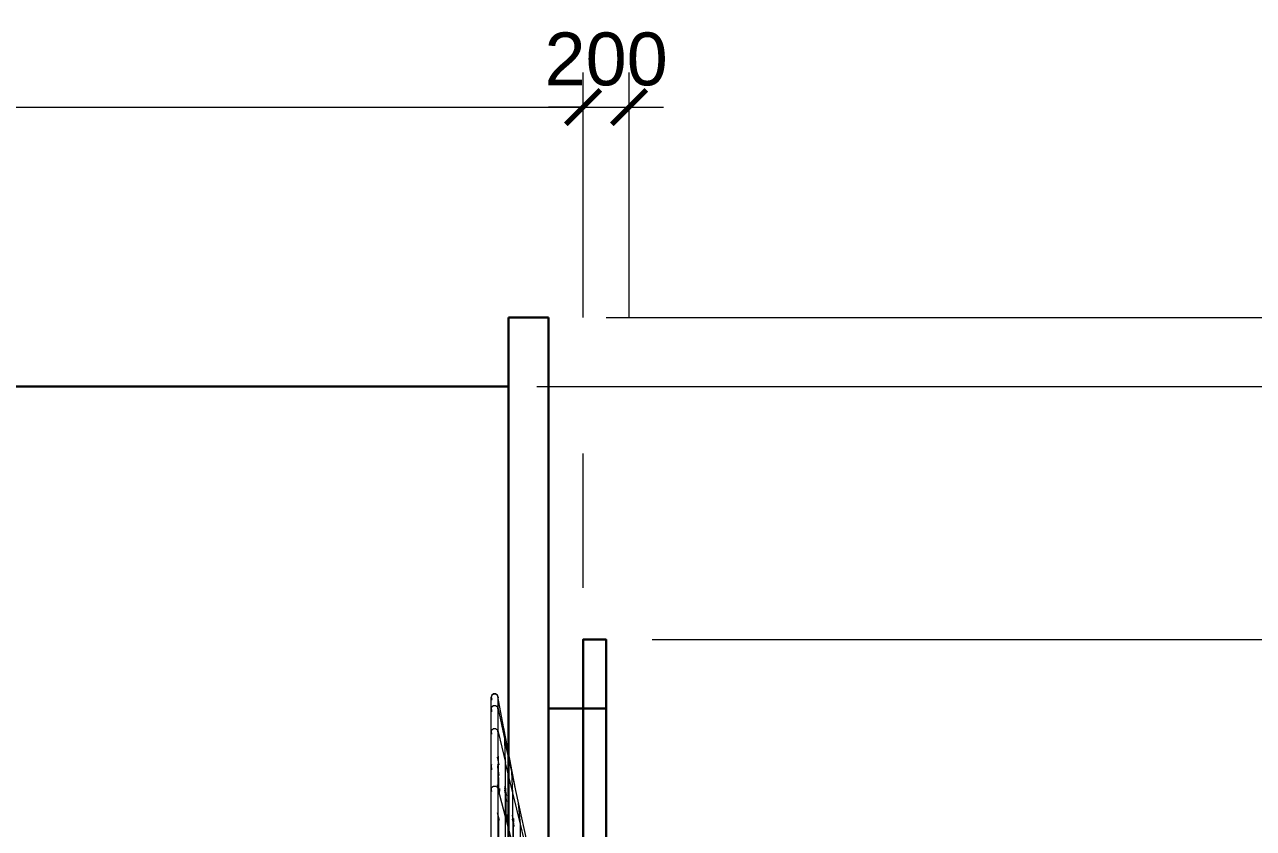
# Model space of a CAD drawing. Header units: millimetres. Extents: x 886808 to 1650903, y -1008069 to 230892.
# Drawn here: x 1046493 to 1051836, y -398503 to -395009 of the extents above; entities that cross this region are included whole.
import ezdxf

# ---------------------------------------------------------------- set-up
doc = ezdxf.new("R2010")
doc.units = ezdxf.units.MM
doc.linetypes.add('CENTER', pattern=[2, 1.25, -0.25, 0.25, -0.25])
doc.layers.get('0').update_dxf_attribs({"lineweight": 0})
for name, color, linetype, lineweight in [('8l NET TO', 8, 'Continuous', 9), ('A-Wall', 113, 'Continuous', 30), ('A_Dim', 8, 'Continuous', 5)]:
    doc.layers.add(name, color=color, linetype=linetype, lineweight=lineweight)
doc.styles.add('TIÊU ĐỀ', font='arial.ttf', dxfattribs={"height": 230})
doc.dimstyles.new('1-100', dxfattribs={"dimtxt": 230, "dimasz": 150, "dimexe": 150, "dimexo": 300, "dimgap": 90, "dimtad": 1, "dimdec": 0, "dimrnd": 5, "dimzin": 0, "dimtxsty": 'TIÊU ĐỀ', "dimblk": 'ARCHTICK', "dimcen": 100, "dimdle": 120, "dimclrd": 256, "dimclre": 256, "dimclrt": 2, "dimadec": 0, "dimazin": 0, "dimtfac": 1, "dimtdec": 0, "dimtix": 1, "dimtmove": 1, "dimatfit": 3, "dimldrblk": 'OPEN30', "dimfxl": 900, "dimtolj": 1, "dimtzin": 0, "dimlwd": 13, "dimlwe": 13, "dimarcsym": 1})

# ---------------------------------------------------------------- blocks, each defined once
blk = doc.blocks.new('_ArchTick')
at = {"color": 0, "linetype": 'ByBlock', "const_width": 0.15}
blk.add_lwpolyline([(-0.5, -0.5), (0.5, 0.5)], dxfattribs=at)
blk = doc.blocks.new('*D721')
at = {"layer": 'A_Dim', "lineweight": 13, "transparency": 16777216}
for p, q in [((1041771.4, -396282.5), (1041771.4, -395217)), ((1048921.4, -396282.5), (1048921.4, -395217)), ((1041651.4, -395367), (1049041.4, -395367))]:
    blk.add_line(p, q, dxfattribs=at)
at = {"layer": 'Defpoints', "color": 0, "transparency": 16777216}
for p in [(1048921.4, -395367), (1041771.4, -396582.5), (1048921.4, -396582.5)]:
    blk.add_point(p, dxfattribs=at)
at = {"layer": 'A_Dim', "lineweight": 13, "transparency": 16777216, "xscale": 150, "yscale": 150, "zscale": 150, "rotation": 180}
blk.add_blockref('_ArchTick', (1041771.4, -395367), dxfattribs=at)
at = {"layer": 'A_Dim', "lineweight": 13, "transparency": 16777216, "xscale": 150, "yscale": 150, "zscale": 150}
blk.add_blockref('_ArchTick', (1048921.4, -395367), dxfattribs=at)
at = {"layer": 'A_Dim', "color": 2, "transparency": 16777216, "insert": (1045346.4, -395159.6), "char_height": 230, "attachment_point": 5, "style": 'TIÊU ĐỀ'}
blk.add_mtext('\\A1;7150', dxfattribs=at)
blk = doc.blocks.new('_Open30')
at = {"color": 0, "linetype": 'ByBlock', "lineweight": -2}
for p, q in [((-1, 0.268), (0, 0)), ((0, 0), (-1, -0.268)), ((0, 0), (-1, 0))]:
    blk.add_line(p, q, dxfattribs=at)
blk = doc.blocks.new('*D722')
at = {"layer": 'A_Dim', "lineweight": 13, "transparency": 16777216}
for p, q in [((1048921.4, -396282.5), (1048921.4, -395217)), ((1049121.4, -396282.5), (1049121.4, -395217)), ((1048921.4, -395367), (1048771.4, -395367)), ((1048921.4, -395367), (1049121.4, -395367)), ((1049121.4, -395367), (1049271.4, -395367))]:
    blk.add_line(p, q, dxfattribs=at)
at = {"layer": 'Defpoints', "color": 0, "transparency": 16777216}
for p in [(1049121.4, -395367), (1048921.4, -396582.5), (1049121.4, -396582.5)]:
    blk.add_point(p, dxfattribs=at)
at = {"layer": 'A_Dim', "lineweight": 13, "transparency": 16777216, "xscale": 150, "yscale": 150, "zscale": 150}
blk.add_blockref('_ArchTick', (1048921.4, -395367), dxfattribs=at)
at = {"layer": 'A_Dim', "lineweight": 13, "transparency": 16777216, "xscale": 150, "yscale": 150, "zscale": 150, "rotation": 180}
blk.add_blockref('_ArchTick', (1049121.4, -395367), dxfattribs=at)
at = {"layer": 'A_Dim', "color": 2, "transparency": 16777216, "insert": (1049021.4, -395159.6), "char_height": 230, "attachment_point": 5, "style": 'TIÊU ĐỀ'}
blk.add_mtext('\\A1;200', dxfattribs=at)
blk = doc.blocks.new('A$C41046D4A')
at = {"transparency": 33554636}
for p, q in [((7852.9, 7258.6), (7850, 7249.8)), ((7850, 7199.8), (7850, 7249.8)), ((7852.9, 7249.8), (7850, 7249.8)), ((7850, 7249.8), (7852.9, 7240.9)), ((7852.9, 7247.4), (7851, 7247.1)), ((7852.9, 7237.3), (7851, 7247.1)), ((7860.4, 7264.1), (7852.9, 7258.6)), ((7852.9, 7258.6), (7860.4, 7264)), ((7852.9, 7208.5), (7860.4, 7214)), ((7852.9, 7208.6), (7860.4, 7214)), ((7869.6, 7264.1), (7860.4, 7264.1)), ((7860.4, 7264), (7869.6, 7264)), ((7860.4, 7214), (7869.6, 7214)), ((7860.4, 7214), (7869.6, 7214)), ((7860.4, 7214), (7860.4, 7214)), ((7877.1, 7258.6), (7869.6, 7264.1)), ((7869.6, 7264), (7877.1, 7258.6)), ((7869.6, 7214), (7877.1, 7208.5)), ((7869.6, 7214), (7869.6, 7214)), ((7869.6, 7214), (7877.1, 7208.6)), ((7880, 7249.8), (7877.1, 7258.6)), ((7877.1, 7252.1), (7879, 7252.5)), ((7877.1, 7249.8), (7877.7, 7249.8)), ((7905.7, 7113.4), (7879, 7252.5)), ((7880, 7249.8), (7879.5, 7249.8)), ((7879.7, 7248.9), (7880, 7249.8)), ((7880, 7249.8), (7880, 7247.3)), ((7880, 7199.8), (7880, 7247.3)), ((7850, 7199.8), (7852.9, 7208.5)), ((7850, 7199.8), (7852.9, 7208.3)), ((7850, 7099.8), (7850, 7199.8)), ((7852.9, 7199.8), (7850, 7199.8)), ((7851.1, 7196.7), (7850, 7199.8)), ((7852.9, 7197.7), (7850.9, 7197.4)), ((7851.1, 7196.7), (7850.9, 7197.4)), ((7852.9, 7197.1), (7851.1, 7196.7)), ((7851.1, 7196.6), (7851.1, 7196.7)), ((7851.1, 7196.4), (7851.1, 7196.6)), ((7852.9, 7188.5), (7851.1, 7196.4)), ((7851.1, 7196.4), (7851.1, 7196.4)), ((7852.9, 7191), (7851.2, 7196)), ((7852.9, 7191.2), (7851.2, 7196)), ((7852.9, 7185.9), (7851.2, 7196)), ((7852.9, 7208.5), (7852.9, 7208.6)), ((7852.9, 7191), (7852.9, 7191)), ((7877.1, 7208.6), (7877.1, 7208.5)), ((7877.1, 7208.5), (7880, 7199.8)), ((7877.1, 7202.4), (7878.9, 7202.8)), ((7877.1, 7199.8), (7877.6, 7199.8)), ((7879.6, 7199.8), (7878.9, 7202.8)), ((7880, 7199.8), (7879.6, 7199.8)), ((7879.8, 7199), (7879.6, 7199.8)), ((7880, 7199.8), (7879.8, 7199)), ((7879.8, 7199), (7909.5, 7063.4)), ((7880, 7198), (7880, 7199.8)), ((7880, 7099.8), (7880, 7198)), ((7850, 7099.8), (7852.9, 7108.5)), ((7850, 7099.8), (7852.9, 7108.3)), ((7852.9, 7108.5), (7860.4, 7114)), ((7852.9, 7108.3), (7860.4, 7113.6)), ((7860.4, 7114), (7869.6, 7114)), ((7860.4, 7113.6), (7869.6, 7113.6)), ((7869.6, 7114), (7877.1, 7108.5)), ((7869.6, 7113.6), (7877.1, 7108.3)), ((7877.1, 7108.5), (7878.9, 7103.1)), ((7877.1, 7108.3), (7878.9, 7103.1)), ((7906.6, 7111.1), (7905.7, 7113.9)), ((7909.8, 7062.8), (7906.6, 7111.1)), ((7957.6, 6843.6), (7906.8, 7108.2)), ((7851.1, 7096.4), (7850, 7099.8)), ((7852.9, 7099.8), (7850, 7099.8)), ((7850, 6949.8), (7850, 7099.8)), ((7852.9, 7096.8), (7851.1, 7096.4)), ((7852.9, 7089.3), (7851.1, 7096.4)), ((7852.9, 7091.2), (7851.2, 7096)), ((7852.9, 7091), (7851.2, 7096)), ((7877.1, 7102.7), (7878.9, 7103.1)), ((7877.1, 7099.8), (7877.6, 7099.8)), ((7878.9, 7103.1), (7880, 7099.8)), ((7879.7, 7099.8), (7878.9, 7103.1)), ((7880, 7099.8), (7879.7, 7099.8)), ((7880, 7098.5), (7879.7, 7099.8)), ((7880, 7099.8), (7879.8, 7099.2)), ((7880, 7098.5), (7880, 7099.8)), ((7880, 6977.4), (7880, 7098.5)), ((7880, 7098.5), (7912.3, 6965.4)), ((7912.4, 6965), (7909.8, 7062.8)), ((7927.1, 6983.2), (7909.8, 7061.8)), ((7850, 6949.8), (7852.9, 6958.3)), ((7850, 6949.8), (7852.9, 6958)), ((7852.9, 6949.8), (7850, 6949.8)), ((7850, 6849.8), (7850, 6949.8)), ((7851, 6946.9), (7850, 6949.8)), ((7852.9, 6948), (7850.9, 6947.7)), ((7852.9, 6934.4), (7850.9, 6947.7)), ((7852.9, 6941.2), (7851, 6946.7)), ((7852.9, 6941.6), (7851, 6946.7)), ((7885.3, 6955.5), (7877.1, 6989.2)), ((7877.1, 6958.3), (7880, 6949.8)), ((7877.1, 6958), (7880, 6949.8)), ((7877.1, 6951.6), (7879.1, 6951.9)), ((7880, 6949.8), (7877.1, 6949.8)), ((7879.6, 6948.6), (7877.1, 6941.2)), ((7879.6, 6948.6), (7877.1, 6941.6)), ((7879.6, 6948.6), (7879.1, 6951.9)), ((7880, 6949.8), (7879.6, 6948.6)), ((7879.6, 6948.6), (7879.6, 6948.6)), ((7885.4, 6909.4), (7879.6, 6948.6)), ((7880, 6977.4), (7880, 6949.8)), ((7880, 6945.9), (7880, 6949.8)), ((7882.4, 6965), (7881.6, 6993.8)), ((7882.7, 6838.4), (7882.4, 6965)), ((7912.4, 6965), (7912.3, 6965.4)), ((7912.4, 6964.9), (7912.4, 6965)), ((7977.1, 6697.9), (7912.4, 6964.9)), ((7913, 6722.6), (7912.4, 6963.9)), ((7939.6, 6926.1), (7927.1, 6983.2)), ((7933.1, 6972.4), (7932.5, 6974.6)), ((7933, 6971.9), (7933.1, 6972.4)), ((7933.1, 6972.4), (7933, 6971.5)), ((7939.6, 6925.9), (7933.1, 6972.4)), ((7880, 6849.8), (7880, 6945.9)), ((7939.6, 6925.9), (7939.6, 6926.1)), ((7944.8, 6831.4), (7939.6, 6925.9)), ((7957.6, 6843.6), (7939.7, 6925.4)), ((7850, 6849.8), (7852.9, 6858.3)), ((7850, 6849.8), (7852.9, 6858.1)), ((7851.2, 6846.2), (7850, 6849.8)), ((7852.9, 6849.8), (7850, 6849.8)), ((7851.2, 6846.2), (7850, 6849.8)), ((7850, 6549.8), (7850, 6849.8)), ((7852.9, 6846.6), (7851.2, 6846.2)), ((7852.9, 6839.8), (7851.2, 6846.2)), ((7851.2, 6846.2), (7851.2, 6846.2)), ((7852.9, 6858.3), (7860.4, 6863.6)), ((7852.9, 6858.1), (7860.4, 6863.2)), ((7860.4, 6863.6), (7869.6, 6863.6)), ((7860.4, 6863.2), (7869.6, 6863.2)), ((7869.6, 6863.6), (7877.1, 6858.3)), ((7869.6, 6863.2), (7877.1, 6858.1)), ((7870.7, 6862.7), (7870.7, 6862.5)), ((7880, 6848.8), (7877.1, 6868.1)), ((7877.1, 6858.3), (7878.8, 6853.4)), ((7877.1, 6858.1), (7878.8, 6853.4)), ((7877.1, 6852.9), (7878.8, 6853.4)), ((7877.1, 6849.8), (7877.5, 6849.8)), ((7878.8, 6853.3), (7878.8, 6853.4)), ((7878.8, 6853.3), (8346.3, 5066)), ((7878.9, 6852.8), (7879.7, 6850.5)), ((7879.9, 6849.8), (7879.7, 6849.8)), ((7879.8, 6850.5), (7880, 6849.8)), ((7880, 6849.8), (7879.9, 6849.3)), ((7880, 6849.8), (7879.9, 6849.8)), ((7880, 6848.8), (7879.9, 6849.5)), ((7880, 6848.8), (7880, 6849.8)), ((7880, 6736.1), (7880, 6848.1)), ((7885.6, 6853.3), (7885.2, 6828.8)), ((7910.4, 6875.1), (7909.8, 6854.3)), ((7917.8, 6821.5), (7909.8, 6854.4)), ((7917.9, 6796.9), (7909.9, 6845.2)), ((7914.8, 6830.3), (7913, 6864.5)), ((8105.6, 6168), (7957.6, 6843.6)), ((7915.5, 6713.3), (7914.8, 6830.3)), ((7946.1, 6596.2), (7944.8, 6829.1)), ((7977.1, 6697.9), (7969.6, 6788.5)), ((7885.9, 6713.6), (7877.1, 6747)), ((7880, 6499.8), (7880, 6736.1)), ((7913.4, 6721.1), (7910.1, 6743.2)), ((7918.2, 6739.8), (7916.9, 6707.7)), ((7950.3, 6689.7), (7942.5, 6736.4)), ((7947.3, 6695.6), (7943.8, 6737.2)), ((7883, 6488.6), (7883, 6722.3)), ((7883, 6722.3), (7883, 6722.3)), ((7913, 6382.1), (7913, 6720.5)), ((7950.4, 6687.3), (7942.6, 6719.2)), ((7947.5, 6722.2), (7943.1, 6618.1)), ((7948.2, 6588), (7947.3, 6695.6)), ((8009.4, 6564.8), (7977.1, 6697.9)), ((7979.2, 6469.6), (7977.3, 6694.4))]:
    blk.add_line(p, q, dxfattribs=at)
blk = doc.blocks.new('*D734')
at = {"layer": 'A_Dim', "lineweight": 13, "transparency": 16777216}
for p, q in [((1053136.6, -400402.5), (1053136.6, -397562.5)), ((1049221.4, -397682.5), (1053286.6, -397682.5)), ((1053586.6, -400282.5), (1052986.6, -400282.5))]:
    blk.add_line(p, q, dxfattribs=at)
at = {"layer": 'Defpoints', "color": 0, "transparency": 16777216}
for p in [(1048921.4, -397682.5), (1053136.6, -397682.5), (1053886.6, -400282.5)]:
    blk.add_point(p, dxfattribs=at)
at = {"layer": 'A_Dim', "lineweight": 13, "transparency": 16777216, "xscale": 150, "yscale": 150, "zscale": 150}
for p, rotation in [((1053136.6, -397682.5), 90), ((1053136.6, -400282.5), 270)]:
    blk.add_blockref('_ArchTick', p, dxfattribs=dict(at, rotation=rotation))
at = {"layer": 'A_Dim', "color": 2, "transparency": 16777216, "insert": (1052929.2, -398982.5), "char_height": 230, "attachment_point": 5, "rotation": 90, "style": 'TIÊU ĐỀ'}
blk.add_mtext('\\A1;2600', dxfattribs=at)
blk = doc.blocks.new('*D735')
at = {"layer": 'A_Dim', "lineweight": 13, "transparency": 16777216}
for p, q in [((1053136.6, -397802.5), (1053136.6, -396462.5)), ((1048896.4, -396582.5), (1053286.6, -396582.5)), ((1049221.4, -397682.5), (1053286.6, -397682.5))]:
    blk.add_line(p, q, dxfattribs=at)
at = {"layer": 'Defpoints', "color": 0, "transparency": 16777216}
for p in [(1048596.4, -396582.5), (1053136.6, -396582.5), (1048921.4, -397682.5)]:
    blk.add_point(p, dxfattribs=at)
at = {"layer": 'A_Dim', "lineweight": 13, "transparency": 16777216, "xscale": 150, "yscale": 150, "zscale": 150}
for p, rotation in [((1053136.6, -396582.5), 90), ((1053136.6, -397682.5), 270)]:
    blk.add_blockref('_ArchTick', p, dxfattribs=dict(at, rotation=rotation))
at = {"layer": 'A_Dim', "color": 2, "transparency": 16777216, "insert": (1052929.2, -397132.5), "char_height": 230, "attachment_point": 5, "rotation": 90, "style": 'TIÊU ĐỀ'}
blk.add_mtext('\\A1;1100', dxfattribs=at)
blk = doc.blocks.new('*D736')
at = {"layer": 'A_Dim', "lineweight": 13, "transparency": 16777216}
for p, q in [((1053136.6, -396282.5), (1053136.6, -396132.5)), ((1049021.4, -396282.5), (1053286.6, -396282.5)), ((1053136.6, -396582.5), (1053136.6, -396282.5)), ((1048896.4, -396582.5), (1053286.6, -396582.5)), ((1053136.6, -396582.5), (1053136.6, -396732.5))]:
    blk.add_line(p, q, dxfattribs=at)
at = {"layer": 'Defpoints', "color": 0, "transparency": 16777216}
for p in [(1048721.4, -396282.5), (1053136.6, -396282.5), (1048596.4, -396582.5)]:
    blk.add_point(p, dxfattribs=at)
at = {"layer": 'A_Dim', "lineweight": 13, "transparency": 16777216, "xscale": 150, "yscale": 150, "zscale": 150}
for p, rotation in [((1053136.6, -396282.5), 270), ((1053136.6, -396582.5), 90)]:
    blk.add_blockref('_ArchTick', p, dxfattribs=dict(at, rotation=rotation))
at = {"layer": 'A_Dim', "color": 2, "transparency": 16777216, "insert": (1052929.1, -396432.5), "char_height": 230, "attachment_point": 5, "rotation": 90, "style": 'TIÊU ĐỀ'}
blk.add_mtext('\\A1;300', dxfattribs=at)

msp = doc.modelspace()

# ---------------------------------------------------------------- linework, layer by layer
at = {"layer": '8l NET TO', "color": 251, "linetype": 'CENTER', "ltscale": 1000, "true_color": 0x636466, "transparency": 33554636}
for p, q in [((1013219.7, -396582.5), (1057280.6, -396582.5)), ((1048921.4, -415457.7), (1048921.4, -396873.3))]:
    msp.add_line(p, q, dxfattribs=at)
at = {"layer": 'A-Wall', "transparency": 33554636}
for p, q in [((1048771.4, -396282.5), (1048596.4, -396282.5)), ((1048596.4, -396282.5), (1048596.4, -396582.5)), ((1048771.4, -396282.5), (1048771.4, -397982)), ((1018691.4, -396582.5), (1048596.4, -396582.5)), ((1048596.4, -396582.5), (1048596.4, -399782.5)), ((1048896.4, -397982), (1048771.4, -397982)), ((1048771.4, -399766), (1048771.4, -397982)), ((1048896.4, -397982), (1049021.4, -397982)), ((1049021.4, -397982), (1049021.4, -399782.5))]:
    msp.add_line(p, q, dxfattribs=at)
msp.add_lwpolyline([(1049021.4, -407732.5), (1049021.4, -397682.5), (1048921.4, -397682.5), (1048921.4, -412432.5), (1049021.4, -412432.5)], dxfattribs=at)

# ---------------------------------------------------------------- block references
at = {"layer": 'A_Dim', "transparency": 33554636}
msp.add_blockref('A$C41046D4A', (1040671.4, -405182.5), dxfattribs=at)

# ---------------------------------------------------------------- dimensions: what is measured, and where the dimension line sits
for base, p1, p2, picture, middle in [((1048921.4, -395367), (1041771.4, -396582.5), (1048921.4, -396582.5), '*D721', (1045346.4, -395159.6)), ((1049121.4, -395367), (1048921.4, -396582.5), (1049121.4, -396582.5), '*D722', (1049021.4, -395159.6))]:
    dim = msp.add_linear_dim(base=base, p1=p1, p2=p2, dimstyle='1-100', override={"dimscale": 1}, dxfattribs=at)
    dim.commit()
    dim.dimension.update_dxf_attribs({"geometry": picture, "text_midpoint": middle})
for base, p1, p2, picture, middle in [((1053136.6, -396282.5), (1048596.4, -396582.5), (1048721.4, -396282.5), '*D736', (1052929.1, -396432.5)), ((1053136.6, -396582.5), (1048921.4, -397682.5), (1048596.4, -396582.5), '*D735', (1052929.2, -397132.5)), ((1053136.6, -397682.5), (1053886.6, -400282.5), (1048921.4, -397682.5), '*D734', (1052929.2, -398982.5))]:
    dim = msp.add_linear_dim(base=base, p1=p1, p2=p2, angle=90, dimstyle='1-100', dxfattribs=at)
    dim.commit()
    dim.dimension.update_dxf_attribs({"geometry": picture, "text_midpoint": middle})

doc.saveas('drawing.dxf')
